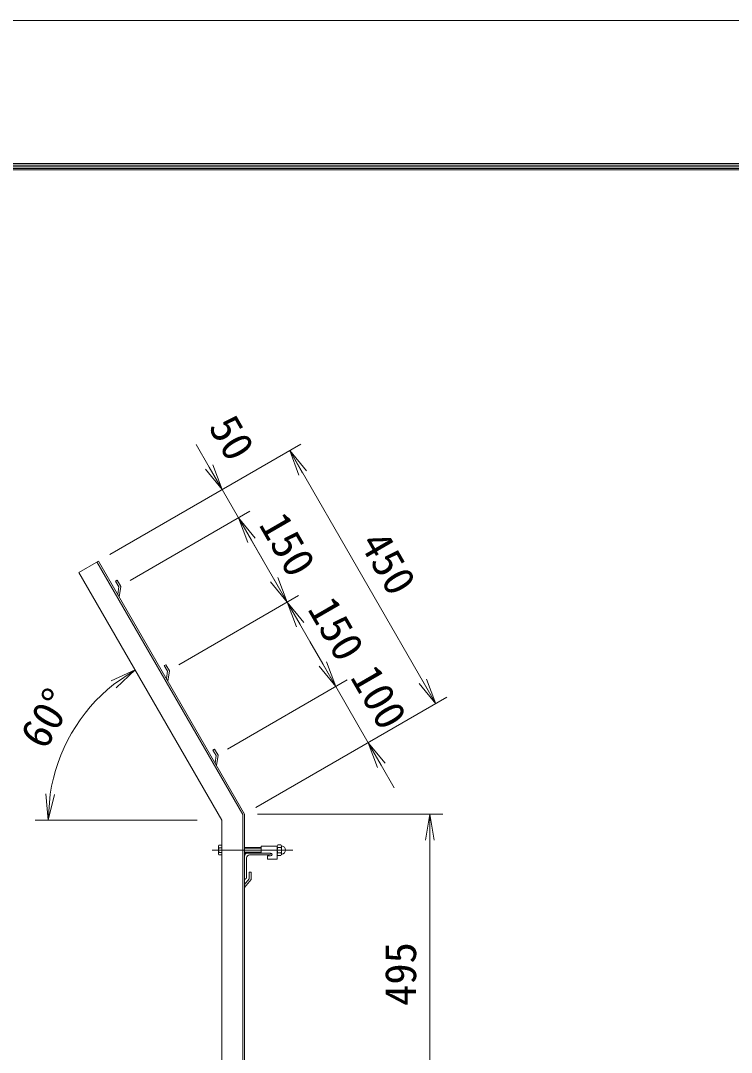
# Model space of a CAD drawing. Units: millimetres at full size. Extents: x -4200 to 4200, y -2970 to 2970.
# Drawn here: x 372 to 1467, y 1381 to 2970 of the extents above; entities that cross this region are included whole.
import ezdxf
from ezdxf.enums import TextEntityAlignment as Align

# ---------------------------------------------------------------- set-up
doc = ezdxf.new("R2010")
doc.units = ezdxf.units.MM
doc.header["$LTSCALE"] = 10
doc.linetypes.add('USER1', pattern=[50.8, 31.75, -6.35, 6.35, -6.35])
for name, color, linetype, lineweight in [('0-0_D-STR1', 1, 'Continuous', 18), ('0-1_D-BMK', 2, 'USER1', 13), ('0-2_D-STR-DIM', 7, 'Continuous', 13), ('0-3_D-STR3', 3, 'Continuous', 13), ('0-8_0', 7, 'Continuous', 18), ('0-B_D-TTL', 7, 'Continuous', 18)]:
    doc.layers.add(name, color=color, linetype=linetype, lineweight=lineweight)
doc.styles.add('ＭＳ ゴシック', font='')
doc.styles.get('ＭＳ ゴシック').set_extended_font_data('MS Gothic')

# ---------------------------------------------------------------- blocks, each defined once
blk = doc.blocks.new('_Open')
at = {"layer": '0-8_0'}
blk.add_line((-10, 1.667), (0, 0), dxfattribs=at)
blk.add_lwpolyline([(-10, -1.667), (0, 0), (-10, 0)], dxfattribs=at)

msp = doc.modelspace()

# ---------------------------------------------------------------- linework, layer by layer
at = {"layer": '0-0_D-STR1'}
for p, q in [((461.55, 2120.37), (491.86, 2137.87)), ((489.26, 2136.37), (713.86, 1747.36)), ((491.86, 2137.87), (716.86, 1748.16)), ((681.86, 1738.78), (461.55, 2120.37)), ((517.98, 2106.63), (520.58, 2108.13)), ((517.98, 2106.63), (522.92, 2098.07)), ((520.58, 2108.13), (526.08, 2098.6)), ((526.08, 2098.6), (523.67, 2082.77)), ((592.98, 1976.72), (595.58, 1978.22)), ((595.58, 1978.22), (601.08, 1968.7)), ((596.39, 1956.83), (598.67, 1952.87)), ((601.08, 1968.7), (598.67, 1952.87)), ((667.98, 1846.82), (670.58, 1848.32)), ((667.98, 1846.82), (672.92, 1838.26)), ((670.58, 1848.32), (676.08, 1838.79)), ((672.92, 1838.26), (671.39, 1826.93)), ((676.08, 1838.79), (673.67, 1822.97)), ((671.39, 1826.93), (673.67, 1822.97)), ((716.86, -411.84), (716.86, 1748.16)), ((681.86, -411.84), (681.86, 1738.78)), ((713.86, -411.84), (713.86, 1747.36)), ((756.86, 1688.16), (721.86, 1688.16)), ((754.86, 1685.16), (724.36, 1685.16)), ((756.86, 1687.16), (756.86, 1688.16)), ((716.86, 1683.16), (716.86, 1648.16)), ((719.86, 1680.66), (719.86, 1650.16)), ((723.86, 1658.54), (726.86, 1658.54)), ((723.86, 1658.54), (723.86, 1648.66)), ((726.86, 1658.54), (726.86, 1647.54)), ((723.86, 1648.66), (716.86, 1639.61)), ((717.86, 1648.16), (716.86, 1648.16)), ((726.86, 1647.54), (716.86, 1635.04)), ((716.86, 1639.61), (716.86, 1635.04))]:
    msp.add_line(p, q, dxfattribs=at)
for points in [[(522.92, 2098.07), (521.39, 2086.73), (523.67, 2082.77)], [(592.98, 1976.72), (597.92, 1968.17), (596.39, 1956.83)]]:
    msp.add_lwpolyline(points, dxfattribs=at)
for centre, radius, start, end in [((721.86, 1683.16), 5, 90, 180), ((724.36, 1680.66), 4.5, 90, 180), ((754.86, 1687.16), 2, 270, 0), ((717.86, 1650.16), 2, 270, 0)]:
    msp.add_arc(centre, radius, start, end, dxfattribs=at)
at = {"layer": '0-1_D-BMK'}
msp.add_line((791.09, 1692.66), (666.86, 1692.66), dxfattribs=at)
at = {"layer": '0-2_D-STR-DIM'}
for p, q in [((509.18, 2147.87), (803.52, 2317.81)), ((662.27, 2282.45), (642.27, 2317.09)), ((786.2, 2307.81), (1011.2, 1918.1)), ((509.18, 2147.87), (699.59, 2257.81)), ((682.27, 2247.81), (707.27, 2204.51)), ((540.24, 2108.07), (724.59, 2214.51)), ((540.24, 2108.07), (724.59, 2214.51)), ((707.27, 2204.51), (782.27, 2074.6)), ((727.27, 2169.86), (747.27, 2135.22)), ((615.24, 1978.17), (799.59, 2084.6)), ((615.24, 1978.17), (799.59, 2084.6)), ((782.27, 2074.6), (857.27, 1944.7)), ((837.27, 1979.34), (817.27, 2013.98)), ((618.74, 1848.11), (538.09, 1987.81)), ((690.24, 1848.26), (874.59, 1954.7)), ((690.24, 1848.26), (874.59, 1954.7)), ((857.27, 1944.7), (907.27, 1858.1)), ((734.18, 1758.16), (1028.52, 1928.1)), ((734.18, 1758.16), (924.59, 1868.1)), ((927.27, 1823.45), (947.27, 1788.81)), ((736.86, 1748.16), (1022.18, 1748.16)), ((1002.18, 1253.16), (1002.18, 1748.16)), ((643.74, 1738.78), (394.31, 1738.78))]:
    msp.add_line(p, q, dxfattribs=at)
msp.add_arc((681.86, 1738.78), 267.55, 128.57404, 171.42596, dxfattribs=at)
at = {"layer": '0-3_D-STR3'}
for p, q in [((676.56, 1698.96), (677.26, 1700.17)), ((681.86, 1700.17), (677.26, 1700.17)), ((681.86, 1700.17), (681.86, 1685.16)), ((768.11, 1700.76), (772.61, 1700.76)), ((676.56, 1698.96), (676.56, 1686.36)), ((676.56, 1686.36), (677.26, 1685.16)), ((681.86, 1696.41), (677.26, 1696.41)), ((681.86, 1688.91), (677.26, 1688.91)), ((681.86, 1685.16), (677.26, 1685.16)), ((716.86, 1696.66), (742.11, 1696.66)), ((716.86, 1695.91), (742.11, 1695.91)), ((716.86, 1689.41), (742.11, 1689.41)), ((716.86, 1688.66), (742.11, 1688.66)), ((742.11, 1698.66), (742.11, 1688.16)), ((767.11, 1698.66), (742.11, 1698.66)), ((756.86, 1688.16), (742.11, 1688.16)), ((767.11, 1698.9), (767.11, 1686.55)), ((767.11, 1698.9), (767.11, 1686.55)), ((767.11, 1698.66), (767.11, 1678.66)), ((772.61, 1696.71), (768.11, 1696.71)), ((772.61, 1688.61), (768.11, 1688.61)), ((768.11, 1684.56), (772.61, 1684.56)), ((773.61, 1698.9), (773.61, 1686.55)), ((773.61, 1698.9), (773.61, 1686.55)), ((752.11, 1683.66), (752.11, 1678.66)), ((756.86, 1683.66), (752.11, 1683.66)), ((767.11, 1678.66), (752.11, 1678.66))]:
    msp.add_line(p, q, dxfattribs=at)
for centre, radius, start, end in [((680, 1698.29), 3.32, 145.61585, 214.38415), ((769.65, 1698.74), 2.54, 127.21089, 232.78911), ((771.07, 1698.74), 2.54, 307.21089, 52.78911), ((689.1, 1692.66), 12.42, 162.4121, 197.5879), ((680, 1687.03), 3.32, 145.61585, 214.38415), ((756.86, 1685.91), 2.25, 270, 90), ((775.81, 1692.66), 8.7, 152.26063, 207.73937), ((769.66, 1686.59), 2.55, 127.42505, 232.57495), ((764.91, 1692.66), 8.7, 332.26063, 27.73937), ((771.06, 1686.59), 2.55, 307.42505, 52.57495), ((773.98, 1699.61), 0.5, 189.83916, 262.83194), ((773.98, 1685.72), 0.5, 97.16806, 163.42019), ((773.11, 1692.66), 6.5, 277.16806, 82.83194)]:
    msp.add_arc(centre, radius, start, end, dxfattribs=at)
at = {"layer": '0-B_D-TTL', "color": 2}
msp.add_lwpolyline([(-4200, 2970), (4200, 2970), (4200, -2970), (-4200, -2970)], close=True, dxfattribs=at)
at = {"layer": '0-B_D-TTL'}
for points in [[(-3930, 2750), (3930, 2750), (3930, -2750), (-3930, -2750)], [(-3927.5, 2747.5), (3927.5, 2747.5), (3927.5, -2747.5), (-3927.5, -2747.5)], [(-3925, 2745), (3925, 2745), (3925, -2745), (-3925, -2745)], [(-3922.5, 2742.5), (3922.5, 2742.5), (3922.5, -2742.5), (-3922.5, -2742.5)], [(-3920, 2740), (3920, 2740), (3920, -2740), (-3920, -2740)]]:
    msp.add_lwpolyline(points, close=True, dxfattribs=at)

# ---------------------------------------------------------------- block references
at = {"layer": '0-2_D-STR-DIM', "xscale": 4, "yscale": 4}
for p, rotation in [((786.2, 2307.81), 120), ((682.27, 2247.81), 300), ((707.27, 2204.51), 120), ((707.27, 2204.51), 120), ((782.27, 2074.6), 300), ((782.27, 2074.6), 120), ((548.09, 1970.49), 34.28702), ((857.27, 1944.7), 300), ((857.27, 1944.7), 300), ((1011.2, 1918.1), 300), ((907.27, 1858.1), 120), ((414.31, 1738.78), 265.71298), ((1002.18, 1748.16), 90)]:
    msp.add_blockref('_Open', p, dxfattribs=dict(at, rotation=rotation))

# ---------------------------------------------------------------- texts
at = {"layer": '0-2_D-STR-DIM', "style": 'ＭＳ ゴシック'}
for s, rotation, p in [('50', 300, (647.63, 2337.12)), ('150', 300, (725.29, 2186.8)), ('450', 300, (880.29, 2158.33)), ('150', 300, (800.29, 2056.9)), ('100', 300, (866.02, 1951.62)), ('60°', 60, (422.28, 1837.77)), ('495', 90, (995.43, 1452.8))]:
    msp.add_text(s, height=48.09, rotation=rotation, dxfattribs=at).set_placement(p, align=Align.BOTTOM_LEFT)

doc.saveas('drawing.dxf')
